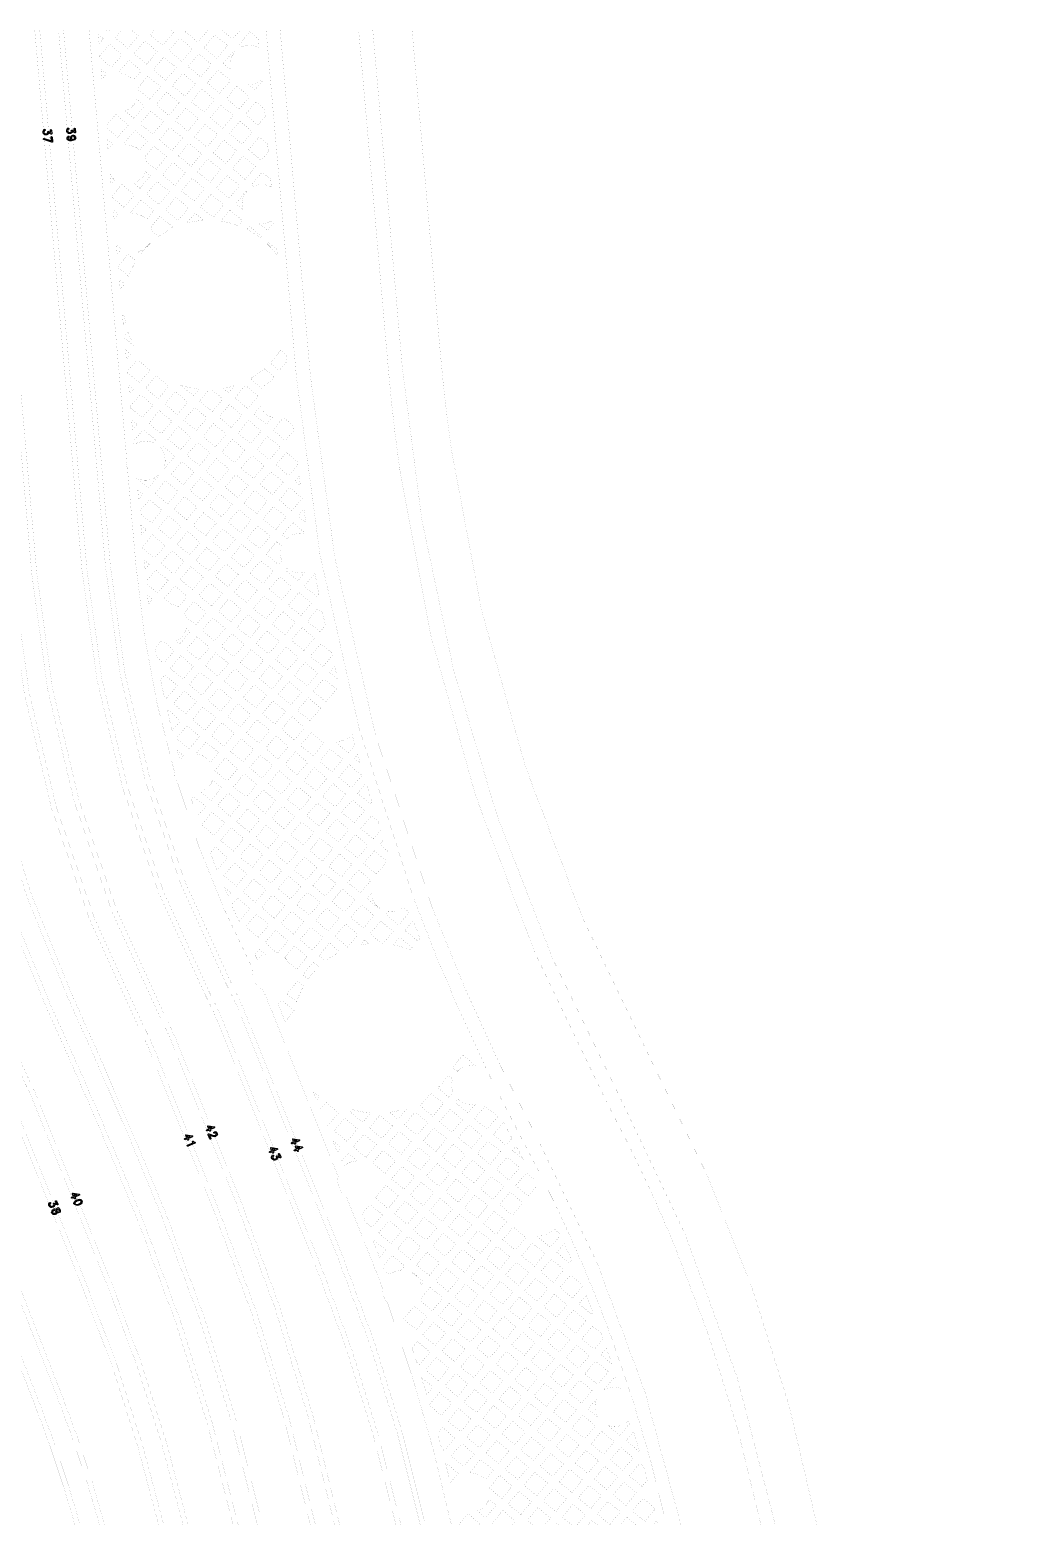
# Model space of a CAD drawing. Extents: x 388 to 686, y 182 to 393.
# Drawn here: x 501.45 to 519.23, y 315.78 to 342.96 of the extents above; entities that cross this region are included whole.
import ezdxf

# ---------------------------------------------------------------- set-up
doc = ezdxf.new("R2010")
doc.units = 0
doc.layers.add('b_area', color=2, linetype='Continuous')

# ---------------------------------------------------------------- blocks, each defined once
blk = doc.blocks.new('PAD_R2')
at = {"layer": 'b_area', "const_width": 0.5}
blk.add_lwpolyline([(0.25, 0, 1), (-0.25, 0, 1)], format="xyb", close=True, dxfattribs=at)

msp = doc.modelspace()

# ---------------------------------------------------------------- linework, layer by layer
at = {"layer": 'b_area'}
for p, q in [((504.76, 323.006), (504.704, 323.015)), ((504.36, 322.845), (504.304, 322.855)), ((504.311, 322.687), (504.415, 322.729)), ((505.904, 322.61), (505.849, 322.62)), ((506.304, 322.77), (506.249, 322.78)), ((506.356, 322.641), (506.301, 322.65)), ((502.304, 321.78), (502.248, 321.789))]:
    msp.add_line(p, q, dxfattribs=at)
at = {"layer": 'b_area', "const_width": 0.001}
for points in [[(479.351, 315.781), (479.351, 342.957), (519.228, 342.957), (519.228, 315.781)], [(502.718, 342.485), (502.72, 342.456), (502.934, 342.276), (503.127, 342.506), (502.897, 342.699)], [(503.341, 342.525), (503.571, 342.332), (503.763, 342.562), (503.534, 342.754)], [(503.978, 342.58), (504.208, 342.388), (504.4, 342.618), (504.171, 342.81)], [(504.615, 342.636), (504.845, 342.444), (505.037, 342.673), (504.808, 342.866)], [(503.688, 342.234), (503.917, 342.042), (504.11, 342.271), (503.88, 342.464)], [(504.324, 342.29), (504.554, 342.097), (504.747, 342.327), (504.517, 342.52)], [(504.034, 341.944), (504.264, 341.751), (504.456, 341.98), (504.226, 342.173)], [(504.671, 341.999), (504.9, 341.807), (505.093, 342.036), (504.863, 342.229)], [(504.38, 341.653), (504.61, 341.46), (504.802, 341.69), (504.573, 341.883)], [(505.017, 341.709), (505.247, 341.516), (505.439, 341.746), (505.21, 341.938)], [(503.743, 341.597), (503.973, 341.405), (504.166, 341.634), (503.936, 341.827)], [(505.363, 341.418), (505.593, 341.225), (505.725, 341.382), (505.713, 341.516), (505.556, 341.648)], [(502.829, 341.211), (502.832, 341.182), (503.045, 341.003), (503.238, 341.232), (503.008, 341.425)], [(503.452, 341.251), (503.682, 341.058), (503.875, 341.288), (503.645, 341.481)], [(504.09, 341.307), (504.319, 341.114), (504.512, 341.344), (504.282, 341.536)], [(504.727, 341.362), (504.956, 341.17), (505.149, 341.399), (504.919, 341.592)], [(503.799, 340.96), (504.029, 340.767), (504.221, 340.997), (503.992, 341.19)], [(504.436, 341.016), (504.665, 340.823), (504.858, 341.053), (504.629, 341.246)], [(505.073, 341.072), (505.303, 340.879), (505.495, 341.109), (505.265, 341.301)], [(504.145, 340.67), (504.375, 340.477), (504.567, 340.707), (504.338, 340.899)], [(504.782, 340.725), (505.012, 340.533), (505.205, 340.762), (504.975, 340.955)], [(505.419, 340.781), (505.649, 340.589), (505.781, 340.745), (505.769, 340.879), (505.612, 341.011)], [(503.855, 340.323), (504.084, 340.131), (504.277, 340.36), (504.047, 340.553)], [(504.491, 340.379), (504.721, 340.186), (504.914, 340.416), (504.684, 340.609)], [(505.129, 340.435), (505.358, 340.242), (505.551, 340.472), (505.321, 340.664)], [(504.201, 340.033), (504.431, 339.84), (504.623, 340.07), (504.394, 340.262)], [(504.838, 340.088), (505.068, 339.896), (505.26, 340.125), (505.031, 340.318)], [(502.941, 339.937), (502.943, 339.908), (503.157, 339.729), (503.349, 339.958), (503.12, 340.151)], [(503.564, 339.977), (503.794, 339.784), (503.986, 340.014), (503.757, 340.207)], [(503.91, 339.686), (504.14, 339.494), (504.333, 339.723), (504.103, 339.916)], [(504.547, 339.742), (504.777, 339.549), (504.97, 339.779), (504.74, 339.972)], [(503.219, 336.753), (503.222, 336.723), (503.435, 336.544), (503.628, 336.773), (503.398, 336.966)], [(503.552, 336.446), (503.782, 336.253), (503.975, 336.483), (503.745, 336.675)], [(505.172, 336.267), (505.402, 336.074), (505.594, 336.304), (505.365, 336.496)], [(503.275, 336.116), (503.277, 336.086), (503.491, 335.907), (503.684, 336.136), (503.454, 336.329)], [(503.899, 336.155), (504.128, 335.963), (504.321, 336.192), (504.091, 336.385)], [(503.608, 335.809), (503.837, 335.616), (504.03, 335.846), (503.801, 336.038)], [(504.245, 335.865), (504.474, 335.672), (504.667, 335.902), (504.437, 336.094)], [(504.882, 335.92), (505.111, 335.728), (505.304, 335.957), (505.074, 336.15)], [(503.954, 335.518), (504.184, 335.326), (504.376, 335.555), (504.147, 335.748)], [(504.591, 335.574), (504.821, 335.381), (505.013, 335.611), (504.784, 335.804)], [(505.228, 335.63), (505.458, 335.437), (505.65, 335.667), (505.421, 335.859)], [(504.301, 335.228), (504.53, 335.035), (504.723, 335.265), (504.493, 335.457)], [(504.937, 335.283), (505.167, 335.091), (505.36, 335.32), (505.13, 335.513)], [(505.574, 335.339), (505.804, 335.147), (505.996, 335.376), (505.767, 335.569)], [(504.01, 334.881), (504.239, 334.689), (504.432, 334.919), (504.203, 335.111)], [(504.647, 334.937), (504.877, 334.744), (505.069, 334.974), (504.839, 335.167)], [(505.284, 334.993), (505.513, 334.8), (505.706, 335.03), (505.477, 335.222)], [(504.356, 334.591), (504.586, 334.398), (504.779, 334.628), (504.549, 334.821)], [(504.993, 334.646), (505.223, 334.454), (505.415, 334.683), (505.186, 334.876)], [(505.63, 334.702), (505.86, 334.51), (506.052, 334.739), (505.823, 334.932)], [(503.719, 334.535), (503.949, 334.342), (504.141, 334.572), (503.912, 334.765)], [(505.34, 334.356), (505.569, 334.163), (505.762, 334.393), (505.532, 334.585)], [(505.976, 334.412), (506.206, 334.219), (506.398, 334.448), (506.398, 334.449), (506.169, 334.641)], [(503.442, 334.205), (503.445, 334.175), (503.658, 333.996), (503.851, 334.226), (503.621, 334.418)], [(504.065, 334.244), (504.295, 334.052), (504.488, 334.281), (504.258, 334.474)], [(504.703, 334.3), (504.932, 334.108), (505.125, 334.337), (504.895, 334.53)], [(505.686, 334.065), (505.916, 333.873), (506.108, 334.102), (505.878, 334.295)], [(503.775, 333.898), (504.005, 333.705), (504.197, 333.935), (503.967, 334.128)], [(504.412, 333.954), (504.641, 333.761), (504.834, 333.991), (504.605, 334.183)], [(505.049, 334.01), (505.278, 333.817), (505.471, 334.047), (505.242, 334.239)], [(503.498, 333.568), (503.5, 333.538), (503.714, 333.359), (503.907, 333.589), (503.677, 333.781)], [(504.122, 333.607), (504.351, 333.415), (504.543, 333.644), (504.314, 333.837)], [(504.758, 333.663), (504.988, 333.471), (505.18, 333.7), (504.951, 333.893)], [(505.395, 333.719), (505.625, 333.526), (505.818, 333.756), (505.588, 333.949)], [(503.831, 333.261), (504.06, 333.068), (504.253, 333.298), (504.024, 333.491)], [(504.468, 333.317), (504.697, 333.124), (504.89, 333.354), (504.66, 333.546)], [(505.104, 333.373), (505.334, 333.18), (505.527, 333.41), (505.297, 333.602)], [(504.177, 332.97), (504.407, 332.778), (504.599, 333.008), (504.37, 333.2)], [(504.814, 333.026), (505.044, 332.834), (505.236, 333.063), (505.007, 333.256)], [(505.451, 333.082), (505.68, 332.889), (505.873, 333.119), (505.644, 333.312)], [(505.16, 332.736), (505.39, 332.543), (505.582, 332.773), (505.353, 332.965)], [(505.797, 332.791), (506.027, 332.599), (506.22, 332.828), (505.99, 333.021)], [(504.523, 332.68), (504.753, 332.487), (504.946, 332.717), (504.716, 332.91)], [(505.507, 332.445), (505.736, 332.252), (505.929, 332.482), (505.699, 332.675)], [(506.144, 332.501), (506.373, 332.308), (506.566, 332.538), (506.336, 332.73)], [(504.87, 332.389), (505.099, 332.197), (505.292, 332.426), (505.062, 332.619)], [(505.853, 332.154), (506.083, 331.962), (506.275, 332.191), (506.046, 332.384)], [(504.579, 332.043), (504.809, 331.85), (505.001, 332.08), (504.772, 332.273)], [(505.216, 332.099), (505.446, 331.906), (505.638, 332.136), (505.409, 332.328)], [(504.289, 331.697), (504.518, 331.504), (504.711, 331.733), (504.481, 331.926)], [(504.925, 331.752), (505.155, 331.56), (505.348, 331.789), (505.118, 331.982)], [(505.562, 331.808), (505.792, 331.615), (505.985, 331.845), (505.755, 332.038)], [(506.199, 331.864), (506.429, 331.671), (506.621, 331.901), (506.392, 332.093)], [(503.998, 331.35), (504.228, 331.158), (504.42, 331.387), (504.191, 331.58)], [(504.635, 331.406), (504.864, 331.213), (505.057, 331.443), (504.827, 331.635)], [(505.272, 331.462), (505.501, 331.269), (505.694, 331.499), (505.464, 331.691)], [(505.909, 331.517), (506.138, 331.325), (506.331, 331.554), (506.101, 331.747)], [(504.344, 331.06), (504.574, 330.867), (504.766, 331.097), (504.537, 331.289)], [(504.981, 331.115), (505.211, 330.923), (505.403, 331.152), (505.174, 331.345)], [(505.618, 331.171), (505.848, 330.978), (506.04, 331.208), (505.811, 331.401)], [(506.255, 331.227), (506.485, 331.034), (506.677, 331.264), (506.448, 331.456)], [(505.328, 330.825), (505.557, 330.632), (505.75, 330.862), (505.52, 331.054)], [(505.964, 330.88), (506.194, 330.688), (506.387, 330.917), (506.157, 331.11)], [(506.601, 330.936), (506.831, 330.743), (507.024, 330.973), (506.794, 331.166)], [(504.054, 330.713), (504.283, 330.521), (504.476, 330.75), (504.246, 330.943)], [(504.69, 330.769), (504.92, 330.576), (505.113, 330.806), (504.883, 330.999)], [(505.674, 330.534), (505.903, 330.341), (506.096, 330.571), (505.866, 330.764)], [(506.311, 330.59), (506.54, 330.397), (506.733, 330.627), (506.503, 330.819)], [(504.4, 330.423), (504.63, 330.23), (504.822, 330.46), (504.593, 330.652)], [(505.037, 330.478), (505.267, 330.286), (505.459, 330.515), (505.23, 330.708)], [(506.02, 330.243), (506.25, 330.051), (506.442, 330.28), (506.213, 330.473)], [(504.109, 330.076), (504.339, 329.884), (504.532, 330.113), (504.302, 330.306)], [(504.746, 330.132), (504.976, 329.939), (505.169, 330.169), (504.939, 330.362)], [(505.383, 330.188), (505.613, 329.995), (505.805, 330.225), (505.576, 330.417)], [(505.093, 329.841), (505.322, 329.649), (505.515, 329.878), (505.285, 330.071)], [(505.73, 329.897), (505.959, 329.704), (506.152, 329.934), (505.922, 330.127)], [(506.367, 329.953), (506.596, 329.76), (506.789, 329.99), (506.559, 330.182)], [(504.802, 329.495), (505.032, 329.302), (505.224, 329.532), (504.995, 329.725)], [(505.439, 329.551), (505.669, 329.358), (505.861, 329.588), (505.632, 329.78)], [(506.076, 329.606), (506.305, 329.414), (506.498, 329.643), (506.269, 329.836)], [(506.713, 329.662), (506.942, 329.47), (507.135, 329.699), (506.905, 329.892)], [(505.148, 329.205), (505.378, 329.012), (505.571, 329.241), (505.341, 329.434)], [(505.785, 329.26), (506.015, 329.068), (506.208, 329.297), (505.978, 329.49)], [(506.422, 329.316), (506.652, 329.123), (506.844, 329.353), (506.615, 329.545)], [(507.059, 329.372), (507.289, 329.179), (507.481, 329.408), (507.252, 329.601)], [(505.495, 328.914), (505.724, 328.721), (505.917, 328.951), (505.687, 329.143)], [(506.132, 328.97), (506.361, 328.777), (506.554, 329.007), (506.324, 329.199)], [(506.769, 329.025), (506.998, 328.833), (507.191, 329.062), (506.961, 329.255)], [(504.858, 328.858), (505.087, 328.665), (505.28, 328.895), (505.05, 329.088)], [(505.841, 328.623), (506.071, 328.431), (506.263, 328.66), (506.034, 328.853)], [(506.478, 328.679), (506.708, 328.486), (506.9, 328.716), (506.671, 328.909)], [(507.115, 328.735), (507.345, 328.542), (507.537, 328.771), (507.308, 328.964)], [(504.567, 328.512), (504.797, 328.319), (504.989, 328.549), (504.76, 328.741)], [(505.204, 328.567), (505.434, 328.375), (505.626, 328.604), (505.397, 328.797)], [(506.824, 328.388), (507.054, 328.196), (507.247, 328.425), (507.017, 328.618)], [(504.914, 328.221), (505.143, 328.029), (505.336, 328.258), (505.106, 328.451)], [(505.55, 328.277), (505.78, 328.084), (505.973, 328.314), (505.743, 328.506)], [(506.187, 328.333), (506.417, 328.14), (506.61, 328.37), (506.38, 328.562)], [(507.171, 328.098), (507.4, 327.905), (507.593, 328.135), (507.363, 328.327)], [(505.26, 327.931), (505.489, 327.738), (505.682, 327.967), (505.453, 328.16)], [(505.897, 327.986), (506.126, 327.794), (506.319, 328.023), (506.089, 328.216)], [(506.534, 328.042), (506.763, 327.849), (506.956, 328.079), (506.726, 328.272)], [(507.517, 327.807), (507.746, 327.615), (507.939, 327.844), (507.71, 328.037)], [(504.969, 327.584), (505.199, 327.392), (505.391, 327.621), (505.162, 327.814)], [(505.606, 327.64), (505.836, 327.447), (506.028, 327.677), (505.799, 327.87)], [(506.243, 327.696), (506.473, 327.503), (506.665, 327.732), (506.436, 327.925)], [(506.88, 327.751), (507.11, 327.559), (507.302, 327.788), (507.073, 327.981)], [(505.316, 327.294), (505.545, 327.101), (505.738, 327.331), (505.508, 327.523)], [(505.953, 327.349), (506.182, 327.157), (506.375, 327.386), (506.145, 327.579)], [(506.59, 327.405), (506.819, 327.212), (507.012, 327.442), (506.782, 327.634)], [(507.226, 327.461), (507.456, 327.268), (507.648, 327.498), (507.419, 327.69)], [(505.662, 327.003), (505.892, 326.81), (506.084, 327.04), (505.855, 327.233)], [(506.299, 327.059), (506.528, 326.866), (506.721, 327.096), (506.492, 327.288)], [(506.936, 327.114), (507.165, 326.922), (507.358, 327.151), (507.128, 327.344)], [(506.008, 326.712), (506.238, 326.52), (506.43, 326.749), (506.201, 326.942)], [(506.645, 326.768), (506.875, 326.575), (507.067, 326.805), (506.838, 326.998)], [(507.282, 326.824), (507.512, 326.631), (507.704, 326.86), (507.475, 327.053)], [(505.371, 326.657), (505.601, 326.464), (505.794, 326.693), (505.564, 326.886)], [(506.991, 326.478), (507.221, 326.285), (507.414, 326.514), (507.184, 326.707)], [(505.718, 326.366), (505.947, 326.173), (506.14, 326.403), (505.91, 326.596)], [(506.355, 326.422), (506.584, 326.229), (506.777, 326.459), (506.547, 326.651)], [(506.723, 323.344), (506.833, 323.069), (506.863, 323.044), (507.056, 323.274), (506.826, 323.467)], [(506.98, 322.946), (507.209, 322.754), (507.402, 322.983), (507.172, 323.176)], [(507.617, 323.002), (507.846, 322.809), (508.039, 323.039), (507.809, 323.232)], [(508.254, 323.058), (508.483, 322.865), (508.676, 323.095), (508.446, 323.287)], [(508.89, 323.113), (509.12, 322.921), (509.313, 323.15), (509.083, 323.343)], [(509.527, 323.169), (509.757, 322.976), (509.95, 323.206), (509.72, 323.399)], [(507.326, 322.656), (507.556, 322.463), (507.748, 322.693), (507.519, 322.885)], [(507.963, 322.711), (508.193, 322.519), (508.385, 322.748), (508.156, 322.941)], [(508.6, 322.767), (508.83, 322.574), (509.022, 322.804), (508.792, 322.997)], [(509.237, 322.823), (509.467, 322.63), (509.659, 322.86), (509.43, 323.052)], [(507.673, 322.365), (507.902, 322.173), (508.095, 322.402), (507.865, 322.595)], [(508.309, 322.421), (508.539, 322.228), (508.732, 322.458), (508.502, 322.65)], [(508.946, 322.476), (509.176, 322.284), (509.369, 322.513), (509.139, 322.706)], [(509.583, 322.532), (509.813, 322.34), (510.005, 322.569), (509.776, 322.762)], [(508.656, 322.13), (508.885, 321.937), (509.078, 322.167), (508.848, 322.36)], [(509.293, 322.186), (509.522, 321.993), (509.715, 322.223), (509.485, 322.415)], [(509.929, 322.242), (510.159, 322.049), (510.352, 322.279), (510.122, 322.471)], [(508.019, 322.075), (508.248, 321.882), (508.441, 322.111), (508.211, 322.304)], [(509.002, 321.839), (509.232, 321.647), (509.424, 321.877), (509.195, 322.069)], [(509.639, 321.895), (509.868, 321.703), (510.061, 321.932), (509.831, 322.125)], [(507.728, 321.728), (507.958, 321.535), (508.15, 321.765), (507.921, 321.958)], [(508.365, 321.784), (508.595, 321.591), (508.787, 321.821), (508.558, 322.013)], [(509.348, 321.549), (509.578, 321.356), (509.77, 321.586), (509.541, 321.779)], [(509.985, 321.605), (510.215, 321.412), (510.407, 321.642), (510.178, 321.834)], [(507.487, 321.441), (507.547, 321.289), (507.667, 321.189), (507.86, 321.419), (507.63, 321.611)], [(508.074, 321.437), (508.304, 321.245), (508.497, 321.474), (508.267, 321.667)], [(508.712, 321.493), (508.941, 321.301), (509.134, 321.53), (508.904, 321.723)], [(507.784, 321.091), (508.013, 320.898), (508.206, 321.128), (507.976, 321.321)], [(508.421, 321.147), (508.65, 320.954), (508.843, 321.184), (508.614, 321.376)], [(509.058, 321.203), (509.287, 321.01), (509.48, 321.24), (509.25, 321.432)], [(509.695, 321.258), (509.924, 321.066), (510.117, 321.295), (509.887, 321.488)], [(508.13, 320.8), (508.36, 320.608), (508.552, 320.837), (508.323, 321.03)], [(508.767, 320.856), (508.997, 320.664), (509.189, 320.893), (508.96, 321.086)], [(509.404, 320.912), (509.634, 320.719), (509.826, 320.949), (509.597, 321.142)], [(510.041, 320.968), (510.271, 320.775), (510.463, 321.005), (510.234, 321.197)], [(508.476, 320.51), (508.706, 320.317), (508.899, 320.547), (508.669, 320.74)], [(509.113, 320.566), (509.343, 320.373), (509.536, 320.603), (509.306, 320.795)], [(509.75, 320.621), (509.98, 320.429), (510.173, 320.658), (509.943, 320.851)], [(510.387, 320.677), (510.617, 320.484), (510.81, 320.714), (510.58, 320.907)], [(508.823, 320.219), (509.052, 320.026), (509.245, 320.256), (509.015, 320.449)], [(509.46, 320.275), (509.689, 320.082), (509.882, 320.312), (509.653, 320.505)], [(510.097, 320.331), (510.326, 320.138), (510.519, 320.368), (510.289, 320.56)], [(510.734, 320.386), (510.963, 320.194), (511.156, 320.423), (510.926, 320.616)], [(509.169, 319.929), (509.399, 319.736), (509.591, 319.966), (509.362, 320.158)], [(509.806, 319.984), (510.036, 319.792), (510.229, 320.021), (509.999, 320.214)], [(510.443, 320.04), (510.673, 319.848), (510.865, 320.077), (510.636, 320.27)], [(511.08, 320.096), (511.31, 319.903), (511.493, 320.122), (511.481, 320.151), (511.273, 320.326)], [(508.532, 319.873), (508.762, 319.68), (508.954, 319.91), (508.725, 320.102)], [(510.153, 319.694), (510.382, 319.501), (510.575, 319.731), (510.345, 319.923)], [(510.789, 319.75), (511.019, 319.557), (511.212, 319.786), (510.982, 319.979)], [(508.242, 319.527), (508.471, 319.334), (508.664, 319.564), (508.434, 319.756)], [(508.879, 319.582), (509.108, 319.39), (509.301, 319.619), (509.071, 319.812)], [(509.515, 319.638), (509.745, 319.445), (509.938, 319.675), (509.708, 319.868)], [(510.499, 319.403), (510.728, 319.211), (510.921, 319.44), (510.691, 319.633)], [(511.136, 319.459), (511.365, 319.266), (511.558, 319.496), (511.328, 319.688)], [(508.588, 319.236), (508.817, 319.043), (509.01, 319.273), (508.781, 319.466)], [(509.225, 319.292), (509.455, 319.099), (509.647, 319.328), (509.417, 319.521)], [(509.862, 319.347), (510.091, 319.155), (510.284, 319.384), (510.055, 319.577)], [(510.845, 319.113), (511.075, 318.92), (511.267, 319.15), (511.038, 319.342)], [(508.934, 318.945), (509.164, 318.753), (509.357, 318.982), (509.127, 319.175)], [(509.571, 319.001), (509.801, 318.809), (509.993, 319.038), (509.764, 319.231)], [(510.208, 319.057), (510.438, 318.864), (510.63, 319.094), (510.401, 319.286)], [(508.644, 318.599), (508.873, 318.406), (509.066, 318.636), (508.836, 318.829)], [(509.281, 318.655), (509.51, 318.462), (509.703, 318.692), (509.473, 318.884)], [(509.918, 318.711), (510.147, 318.518), (510.34, 318.747), (510.11, 318.94)], [(510.554, 318.766), (510.784, 318.574), (510.977, 318.803), (510.747, 318.996)], [(511.191, 318.822), (511.421, 318.629), (511.614, 318.859), (511.384, 319.052)], [(508.99, 318.308), (509.219, 318.116), (509.412, 318.345), (509.183, 318.538)], [(509.627, 318.364), (509.857, 318.171), (510.049, 318.401), (509.82, 318.594)], [(510.264, 318.42), (510.494, 318.227), (510.686, 318.457), (510.456, 318.649)], [(510.901, 318.476), (511.13, 318.283), (511.323, 318.513), (511.093, 318.705)], [(511.538, 318.531), (511.767, 318.339), (511.96, 318.568), (511.73, 318.761)], [(509.336, 318.018), (509.566, 317.825), (509.759, 318.055), (509.529, 318.247)], [(509.973, 318.073), (510.203, 317.881), (510.396, 318.111), (510.166, 318.303)], [(510.61, 318.129), (510.84, 317.937), (511.032, 318.166), (510.803, 318.359)], [(511.247, 318.185), (511.477, 317.992), (511.669, 318.222), (511.44, 318.415)], [(508.71, 317.975), (508.719, 317.946), (508.929, 317.77), (509.121, 317.999), (508.892, 318.191)], [(510.32, 317.783), (510.549, 317.59), (510.742, 317.82), (510.512, 318.013)], [(510.957, 317.839), (511.186, 317.646), (511.379, 317.875), (511.149, 318.068)], [(509.046, 317.672), (509.275, 317.479), (509.468, 317.708), (509.238, 317.901)], [(509.683, 317.727), (509.912, 317.534), (510.105, 317.764), (509.875, 317.957)], [(510.666, 317.492), (510.896, 317.3), (511.088, 317.529), (510.859, 317.722)], [(511.303, 317.548), (511.533, 317.356), (511.725, 317.585), (511.496, 317.777)], [(509.392, 317.381), (509.622, 317.188), (509.814, 317.418), (509.585, 317.61)], [(510.029, 317.436), (510.258, 317.244), (510.451, 317.474), (510.222, 317.666)], [(511.012, 317.202), (511.242, 317.009), (511.435, 317.239), (511.205, 317.431)], [(511.649, 317.258), (511.879, 317.065), (512.072, 317.294), (511.842, 317.487)], [(509.101, 317.034), (509.331, 316.842), (509.524, 317.071), (509.294, 317.264)], [(509.738, 317.09), (509.968, 316.898), (510.16, 317.127), (509.931, 317.32)], [(510.375, 317.146), (510.605, 316.953), (510.798, 317.183), (510.568, 317.376)], [(511.996, 316.967), (512.225, 316.774), (512.418, 317.004), (512.188, 317.196)], [(510.085, 316.8), (510.314, 316.607), (510.507, 316.836), (510.277, 317.029)], [(510.722, 316.855), (510.951, 316.663), (511.144, 316.892), (510.914, 317.085)], [(511.359, 316.911), (511.588, 316.718), (511.781, 316.948), (511.551, 317.141)], [(510.431, 316.509), (510.661, 316.316), (510.853, 316.546), (510.624, 316.738)], [(511.068, 316.565), (511.298, 316.372), (511.49, 316.601), (511.261, 316.794)], [(511.705, 316.62), (511.935, 316.428), (512.127, 316.657), (511.898, 316.85)], [(510.14, 316.163), (510.37, 315.97), (510.563, 316.2), (510.333, 316.392)], [(510.777, 316.218), (511.007, 316.026), (511.2, 316.255), (510.97, 316.448)], [(511.415, 316.274), (511.644, 316.081), (511.837, 316.311), (511.607, 316.503)], [(512.051, 316.33), (512.281, 316.137), (512.474, 316.367), (512.244, 316.559)], [(511.761, 315.983), (511.99, 315.791), (512.183, 316.02), (511.953, 316.213)]]:
    msp.add_lwpolyline(points, close=True, dxfattribs=at)
for points in [[(495.885, 342.957), (495.976, 342.957), (496.876, 332.664, 0.093085), (499.566, 323.054), (499.946, 322.284, -0.021767), (500.009, 322.143), (501.642, 317.945, -0.025249), (502.361, 315.781)], [(502.361, 315.781), (502.267, 315.781, 0.024972), (501.558, 317.912), (499.925, 322.11, 0.021766), (499.865, 322.244), (499.485, 323.014, -0.093085), (496.786, 332.656), (495.885, 342.957)], [(496.318, 342.957), (496.408, 342.957), (497.305, 332.703, 0.0931), (499.952, 323.245), (500.332, 322.475, -0.02183), (500.41, 322.299), (502.044, 318.102, -0.026551), (502.808, 315.781)], [(502.808, 315.781), (502.714, 315.781, 0.026284), (501.96, 318.069), (500.327, 322.266, 0.021831), (500.251, 322.435), (499.872, 323.205, -0.0931), (497.215, 332.695), (496.318, 342.957)], [(497.436, 342.957), (497.527, 342.957), (498.414, 332.817, 0.097448), (501.074, 323.62), (501.194, 323.353, -0.007924), (501.223, 323.274, -0.03206), (501.225, 323.269), (502.518, 320.053, -0.036863), (503.881, 315.781)], [(503.881, 315.781), (503.789, 315.781, 0.036686), (502.435, 320.02), (501.072, 323.415, 0.027495), (501, 323.566, -0.097594), (498.324, 332.809), (497.436, 342.957)], [(497.869, 342.957), (497.959, 342.957), (498.843, 332.854, 0.09765), (501.465, 323.801, -0.025623), (501.554, 323.611), (502.918, 320.214, -0.0377), (504.324, 315.781)], [(504.324, 315.781), (504.232, 315.781, 0.037528), (502.835, 320.181), (501.471, 323.577, 0.026155), (501.384, 323.762), (501.376, 323.777, -0.09744), (498.753, 332.846), (497.869, 342.957)], [(498.83, 342.957), (498.92, 342.957), (499.799, 332.912, 0.085374), (501.818, 325.247, -0.005716), (502.691, 323.275, -0.005713), (503.518, 321.284, -0.040014), (505.234, 315.781)], [(505.234, 315.781), (505.142, 315.781, 0.039876), (503.434, 321.251, 0.005712), (502.608, 323.24, 0.005715), (501.736, 325.21, -0.085375), (499.709, 332.904), (498.83, 342.957)], [(499.262, 342.957), (499.352, 342.957), (500.228, 332.95, 0.085383), (502.21, 325.426, -0.011426), (503.918, 321.445, -0.040684), (505.676, 315.781)], [(505.676, 315.781), (505.583, 315.781, 0.040549), (503.834, 321.412, 0.011426), (502.128, 325.389, -0.085382), (500.138, 332.942), (499.262, 342.957)], [(500.185, 342.957), (500.275, 342.957), (501.142, 333.04, 0.0975), (503.511, 324.855, -0.022165), (503.694, 324.471, -0.011352), (503.784, 324.243, -0.032992), (503.786, 324.237, -0.025732), (503.788, 324.233), (504.876, 321.522, -0.041995), (506.638, 315.781)], [(506.638, 315.781), (506.546, 315.781, 0.041858), (504.792, 321.489), (503.611, 324.437, 0.022139), (503.431, 324.813, -0.02104), (503.43, 324.816, -0.014336), (503.429, 324.818, -0.097444), (501.053, 333.032), (500.185, 342.957)], [(500.617, 342.957), (500.707, 342.957), (501.572, 333.078, 0.097443), (503.891, 325.057, -0.022144), (504.09, 324.639, -0.011328), (504.188, 324.393), (505.276, 321.683, -0.042644), (507.079, 315.781)], [(507.079, 315.781), (506.987, 315.781, 0.042511), (505.192, 321.65), (504.007, 324.604, 0.022175), (503.811, 325.016, -0.09744), (501.482, 333.07), (500.617, 342.957)], [(501.535, 342.957), (501.626, 342.957), (502.483, 333.158, 0.097517), (504.707, 325.471, -0.021629), (504.933, 324.995, -0.01088), (505.042, 324.722, -0.020919), (505.043, 324.719), (506.709, 320.566, -0.040334), (508.194, 315.781)], [(508.194, 315.781), (508.102, 315.781, 0.040172), (506.626, 320.533), (504.85, 324.961, 0.021649), (504.627, 325.43, -0.032926), (504.625, 325.435, -0.097444), (502.393, 333.15), (501.535, 342.957)], [(501.968, 342.957), (502.058, 342.957), (502.912, 333.195, 0.097447), (505.088, 325.673, -0.02166), (505.33, 325.163, -0.010665), (505.444, 324.878), (507.109, 320.727, -0.0411), (508.636, 315.781)], [(508.636, 315.781), (508.544, 315.781, 0.040942), (507.026, 320.693), (505.247, 325.128, 0.021687), (505.008, 325.632, -0.09745), (502.823, 333.187), (501.968, 342.957)], [(509.266, 315.781), (509.11, 315.781, 0.032933), (507.947, 319.828, -0.183028), (507.861, 320.065, 0.006984), (507.54, 320.899), (507.199, 321.749, -0.304485), (507.051, 322.116), (505.875, 325.047, 0.016283), (505.685, 325.507, -0.333181), (505.498, 325.89, -0.045701), (504.142, 329.242, -0.160443), (504.079, 329.455, -0.048633), (503.374, 333.235), (503.22, 334.996, -0.147983), (503.202, 335.201), (502.523, 342.957)], [(504.294, 342.957), (504.269, 342.927), (504.498, 342.734), (504.685, 342.957), (504.936, 342.957), (505.135, 342.79), (505.275, 342.957), (505.74, 342.957), (506.293, 336.639, 0.067116), (508.419, 327.187, 0.0231), (509.728, 324.106, 0.003348), (509.941, 323.67), (510.457, 322.672, -0.016476), (511.25, 321.068, -0.018107), (511.997, 319.25, -0.033345), (513.021, 315.781)], [(505.996, 342.957), (507.423, 342.957), (507.964, 336.781, 0.013039), (508.168, 334.99, -0.057299), (508.171, 334.979), (508.172, 334.964, -0.057534), (508.174, 334.953), (508.175, 334.944, -0.050156), (508.177, 334.934), (508.178, 334.921, 0.087707), (511.925, 323.482, -0.023816), (513.107, 321.005, -0.056073), (513.112, 320.995, -0.055313), (513.116, 320.985, -0.047374), (514.738, 315.781)], [(514.738, 315.781), (513.283, 315.781, 0.068568), (510.68, 322.795, -0.031846), (508.777, 326.962, -0.071186), (508.771, 326.975, -0.054465), (508.768, 326.986, -0.06928), (506.547, 336.661), (505.996, 342.957)], [(507.68, 342.957), (508.394, 342.957), (508.904, 337.126, 0.013583), (509.112, 335.313, -0.058088), (509.115, 335.301), (509.116, 335.288, 0.087693), (512.766, 324.174, -0.075181), (515.755, 315.781)], [(515.755, 315.781), (514.998, 315.781, 0.071587), (512.168, 323.568, -0.101689), (508.218, 336.808), (507.68, 342.957)], [(505.093, 342.235, -0.06161), (505.083, 342.322, -0.184904), (505.174, 342.559), (505.154, 342.575), (504.961, 342.346)], [(505.667, 342.049, -0.176112), (505.438, 341.966, -0.017975), (505.413, 341.967)], [(502.922, 340.152), (502.988, 340.231, -0.09099), (502.906, 340.33), (502.906, 340.33)], [(505.321, 339.683, -0.077447), (505.304, 339.791, -0.175786), (505.387, 340.019), (505.377, 340.027), (505.184, 339.798)], [(504.3, 339.447, -0.050062), (504.604, 339.496)], [(505.888, 339.519, -0.176115), (505.66, 339.436, -0.033703), (505.612, 339.439)], [(503.033, 338.878), (503.112, 338.972, -0.064663), (503.044, 339.034), (503.018, 339.056)], [(505.757, 339.073, -0.046869), (505.946, 338.856)], [(503.243, 338.476, -0.050407), (503.376, 338.756), (503.231, 338.877), (503.052, 338.664)], [(503.145, 337.604), (503.184, 337.651, -0.016412), (503.167, 337.75), (503.129, 337.782)], [(503.349, 337.207, -0.04695), (503.232, 337.471)], [(504.518, 336.427, -0.054817), (504.19, 336.502), (504.189, 336.502)], [(505.161, 336.49, -0.032904), (504.964, 336.441)], [(506.365, 334.676, -0.001194), (506.341, 334.846)], [(506.467, 334, -0.001729), (506.428, 334.247)], [(503.519, 333.324), (503.526, 333.249), (503.526, 333.249, 0.001344), (503.535, 333.145)], [(506.454, 333.107, -0.070933), (506.354, 333.093, -0.179382), (506.122, 333.179), (506.088, 333.138)], [(503.584, 332.679, 0.00201), (503.603, 332.523)], [(507.044, 331.155, -0.001701), (506.986, 331.395)], [(503.945, 330.583, 0.004749), (504.031, 330.221)], [(504.123, 329.866, 0.002396), (504.172, 329.685)], [(507.451, 329.633, -0.001106), (507.407, 329.786)], [(507.406, 329.081), (507.635, 328.888), (507.665, 328.924, -0.00246), (507.56, 329.265)], [(504.38, 328.991, 0.004488), (504.49, 328.657)], [(507.958, 328.027, -0.001593), (507.885, 328.245)], [(504.97, 327.385, 0.002452), (505.045, 327.208)], [(507.573, 327.17), (507.802, 326.977), (507.812, 326.989, -0.236048), (507.65, 327.262)], [(508.265, 326.589), (508.495, 326.396), (508.539, 326.449, -0.002353), (508.415, 326.767)], [(505.537, 326.15, 0.001294), (505.582, 326.061, -0.125423), (505.727, 326.159)], [(506.701, 326.131), (506.818, 326.033, -0.051161), (507.086, 326.199)], [(507.453, 326.324, -0.025959), (507.612, 326.348)], [(506.295, 325.291, -0.05058), (506.422, 325.576), (506.312, 325.668), (506.12, 325.439)], [(505.961, 325.249, -0.005088), (506.018, 325.101), (506.086, 324.931)], [(509.551, 323.434, -0.057346), (509.47, 323.424, -0.187525), (509.23, 323.518), (509.181, 323.46)], [(507.643, 323.271, -0.055776), (507.306, 323.335), (507.27, 323.293)], [(508.316, 323.368, -0.055333), (507.986, 323.282)], [(509.874, 322.878), (510.103, 322.686), (510.209, 322.812), (510.202, 322.825), (510.202, 322.826, -0.002124), (510.059, 323.099)], [(510.416, 322.424, 0.001858), (510.322, 322.6), (510.322, 322.6), (510.286, 322.667)], [(507.105, 322.392), (507.145, 322.292, -0.199196), (507.396, 322.398)], [(507.678, 320.965), (507.681, 320.956), (507.681, 320.956, -0.002583), (507.803, 320.648)], [(511.024, 320.733), (511.254, 320.54), (511.295, 320.59, 0.003098), (511.161, 320.895)], [(511.426, 319.805), (511.656, 319.613), (511.684, 319.646, 0.003159), (511.558, 319.962)], [(512.028, 318.71, 0.002813), (511.927, 318.996)], [(508.563, 318.468, -0.002586), (508.659, 318.151)], [(512.178, 318.269, 0.001599), (512.124, 318.431), (512.077, 318.47), (511.884, 318.241)], [(511.884, 318.241), (511.892, 318.234, -0.135331), (512.075, 318.284, -0.073588), (512.178, 318.269)], [(511.769, 317.747, -0.134436), (511.719, 317.928, -0.118712), (511.758, 318.09)], [(512.286, 317.313), (512.516, 317.12), (512.524, 317.13, 0.00335), (512.424, 317.477)], [(509, 316.913, -0.00289), (509.089, 316.554)], [(513.021, 315.781), (512.865, 315.781, 0.000862), (512.845, 315.869)]]:
    msp.add_lwpolyline(points, format="xyb", dxfattribs=at)
for points in [[(502.523, 342.957), (502.826, 342.957), (502.878, 342.914), (502.914, 342.957), (503.113, 342.957)], [(502.683, 342.878), (502.699, 342.7)], [(502.699, 342.7), (502.78, 342.797), (502.683, 342.878)], [(503.113, 342.957), (502.995, 342.816), (503.224, 342.623), (503.417, 342.852), (503.292, 342.957)], [(503.292, 342.957), (503.704, 342.957)], [(503.704, 342.957), (503.632, 342.871), (503.861, 342.678), (504.054, 342.908), (503.996, 342.957)], [(503.996, 342.957), (504.294, 342.957)], [(502.739, 342.241), (502.755, 342.063)], [(502.755, 342.063), (502.836, 342.16), (502.739, 342.241)], [(504.961, 342.346), (505.093, 342.235)], [(505.413, 341.967), (505.537, 341.863), (505.669, 342.02), (505.667, 342.049)], [(502.85, 340.967), (502.866, 340.789)], [(502.866, 340.789), (502.947, 340.886), (502.85, 340.967)], [(502.906, 340.33), (502.922, 340.152)], [(505.184, 339.798), (505.321, 339.683)], [(502.962, 339.693), (502.978, 339.515)], [(502.978, 339.515), (503.059, 339.612), (502.962, 339.693)], [(504.604, 339.496), (504.449, 339.625), (504.3, 339.447)], [(505.612, 339.439), (505.76, 339.314), (505.892, 339.472), (505.888, 339.519)], [(503.018, 339.056), (503.033, 338.878)], [(505.946, 338.856), (505.936, 338.968), (505.779, 339.1), (505.757, 339.073)], [(503.052, 338.664), (503.055, 338.634), (503.243, 338.476)], [(503.073, 338.419), (503.089, 338.241)], [(503.089, 338.241), (503.17, 338.338), (503.073, 338.419)], [(503.129, 337.782), (503.145, 337.604)], [(503.232, 337.471), (503.163, 337.389)], [(503.163, 337.389), (503.166, 337.36), (503.349, 337.207)], [(503.185, 337.145), (503.2, 336.967)], [(503.2, 336.967), (503.282, 337.064), (503.185, 337.145)], [(503.241, 336.508), (503.256, 336.33)], [(503.256, 336.33), (503.337, 336.427), (503.241, 336.508)], [(504.189, 336.502), (504.419, 336.309), (504.518, 336.427)], [(504.964, 336.441), (505.056, 336.365), (505.161, 336.49)], [(503.296, 335.872), (503.312, 335.693)], [(503.312, 335.693), (503.393, 335.79), (503.296, 335.872)], [(506.341, 334.846), (506.267, 334.758)], [(503.408, 334.597), (503.423, 334.419)], [(503.423, 334.419), (503.505, 334.516), (503.408, 334.597)], [(506.267, 334.758), (506.365, 334.676)], [(506.428, 334.247), (506.323, 334.121)], [(506.323, 334.121), (506.467, 334)], [(503.463, 333.961), (503.479, 333.783)], [(503.479, 333.783), (503.56, 333.879), (503.463, 333.961)], [(503.535, 333.145), (503.616, 333.242), (503.519, 333.324)], [(506.088, 333.138), (506.317, 332.945), (506.454, 333.107)], [(503.603, 332.523), (503.672, 332.605), (503.584, 332.679)], [(506.986, 331.395), (506.892, 331.282)], [(506.892, 331.282), (507.044, 331.155)], [(504.031, 330.221), (504.185, 330.404), (503.956, 330.597), (503.945, 330.583)], [(504.172, 329.685), (504.241, 329.767), (504.123, 329.866)], [(507.407, 329.786), (507.35, 329.718)], [(507.35, 329.718), (507.451, 329.633)], [(507.56, 329.265), (507.406, 329.081)], [(504.49, 328.657), (504.643, 328.839), (504.414, 329.032), (504.38, 328.991)], [(507.885, 328.245), (507.808, 328.153)], [(507.808, 328.153), (507.958, 328.027)], [(505.045, 327.208), (505.101, 327.275), (504.97, 327.385)], [(507.65, 327.262), (507.573, 327.17)], [(508.415, 326.767), (508.265, 326.589)], [(507.612, 326.348), (507.531, 326.416), (507.453, 326.324)], [(505.727, 326.159), (505.62, 326.249), (505.537, 326.15)], [(507.086, 326.199), (506.894, 326.361), (506.701, 326.131)], [(506.086, 324.931), (506.252, 325.129), (506.022, 325.322), (505.961, 325.249)], [(506.12, 325.439), (506.295, 325.291)], [(506.596, 323.66), (506.659, 323.504)], [(506.659, 323.504), (506.709, 323.565), (506.596, 323.66)], [(509.181, 323.46), (509.411, 323.267), (509.551, 323.434)], [(507.27, 323.293), (507.5, 323.1), (507.643, 323.271)], [(507.986, 323.282), (508.137, 323.156), (508.316, 323.368)], [(510.059, 323.099), (509.874, 322.878)], [(506.953, 322.77), (507.04, 322.552)], [(507.04, 322.552), (507.111, 322.637), (506.953, 322.77)], [(510.286, 322.667), (510.22, 322.588)], [(510.22, 322.588), (510.416, 322.424)], [(507.396, 322.398), (507.228, 322.539), (507.105, 322.392)], [(507.803, 320.648), (507.915, 320.782), (507.686, 320.974), (507.678, 320.965)], [(511.161, 320.895), (511.024, 320.733)], [(511.558, 319.962), (511.426, 319.805)], [(511.927, 318.996), (511.828, 318.878)], [(511.828, 318.878), (512.028, 318.71)], [(508.659, 318.151), (508.775, 318.289), (508.563, 318.468)], [(511.758, 318.09), (511.593, 317.894)], [(511.593, 317.894), (511.769, 317.747)], [(512.424, 317.477), (512.286, 317.313)], [(509.089, 316.554), (509.233, 316.725), (509.003, 316.918), (509, 316.913)], [(510.802, 315.781), (510.909, 315.909), (510.68, 316.102), (510.487, 315.872), (510.595, 315.781)], [(511.392, 315.781), (511.546, 315.965), (511.317, 316.157), (511.124, 315.928), (511.298, 315.781)], [(509.622, 315.781), (509.635, 315.797), (509.405, 315.99), (509.259, 315.816), (509.266, 315.781)], [(510.212, 315.781), (510.272, 315.853), (510.043, 316.046), (509.85, 315.816), (509.891, 315.781)], [(511.298, 315.781), (511.061, 315.781), (511.026, 315.811), (511.001, 315.781), (510.802, 315.781)], [(512.845, 315.869), (512.771, 315.781), (512.468, 315.781), (512.3, 315.922), (512.182, 315.781), (511.764, 315.781), (511.663, 315.867), (511.591, 315.781), (511.392, 315.781)], [(509.891, 315.781), (509.622, 315.781)], [(510.595, 315.781), (510.212, 315.781)]]:
    msp.add_lwpolyline(points, dxfattribs=at)
for points in [[(505.252, 342.692), (505.302, 342.65, -0.098504), (505.438, 342.677, -0.117735), (505.599, 342.639), (505.613, 342.656), (505.602, 342.79), (505.445, 342.922)], [(503.051, 342.179), (503.061, 342.17, -0.217432), (503.327, 342.042), (503.473, 342.215), (503.243, 342.408)], [(503.401, 341.892, -0.00689), (503.403, 341.883), (503.626, 341.695), (503.819, 341.925), (503.59, 342.118)], [(503.178, 341.481), (503.336, 341.349), (503.528, 341.579), (503.389, 341.696, -0.22187)], [(503.162, 340.905), (503.216, 340.86), (503.216, 340.86, -0.176824), (503.445, 340.776), (503.584, 340.941), (503.354, 341.134)], [(503.54, 340.652, -0.063869), (503.567, 340.565), (503.738, 340.421), (503.931, 340.651), (503.701, 340.843)], [(503.335, 340.169), (503.447, 340.075), (503.64, 340.305), (503.55, 340.38, -0.2222)], [(505.475, 340.144), (505.511, 340.114, -0.108467), (505.66, 340.147, -0.126647), (505.831, 340.103), (505.836, 340.109), (505.825, 340.242), (505.668, 340.374)], [(503.274, 339.631), (503.288, 339.619, -0.019351), (503.315, 339.62, -0.199865), (503.567, 339.515), (503.696, 339.668), (503.466, 339.86)], [(503.652, 339.378, -0.057359), (503.669, 339.299), (503.785, 339.202, -0.042712), (504.009, 339.338), (504.042, 339.377), (503.812, 339.57)], [(504.919, 339.482, -0.053961), (505.24, 339.398), (505.316, 339.488), (505.086, 339.681)], [(505.386, 339.335, -0.049221), (505.641, 339.173), (505.662, 339.198), (505.433, 339.39)], [(503.414, 338.923), (503.462, 338.883, -0.048821), (503.664, 339.104), (503.641, 339.123, -0.223912)], [(505.818, 336.905), (505.983, 336.767), (506.115, 336.924), (506.103, 337.058), (506.001, 337.143, -0.04884)], [(505.463, 336.613), (505.67, 336.44, -0.143946), (505.82, 336.572), (505.885, 336.65), (505.708, 336.799, -0.045839), (505.48, 336.633)], [(504.535, 336.211), (504.765, 336.018), (504.958, 336.248), (504.754, 336.419, -0.007502), (504.708, 336.417)], [(505.519, 335.976), (505.748, 335.783), (505.857, 335.913, -0.221632), (505.64, 336.121)], [(505.865, 335.685), (506.094, 335.493), (506.238, 335.664, -0.000782), (506.226, 335.774), (506.066, 335.908, -0.013457), (506.048, 335.903)], [(503.331, 335.478), (503.333, 335.449), (503.358, 335.428, -0.143201), (503.55, 335.484, -0.108501), (503.699, 335.451), (503.74, 335.5), (503.51, 335.692)], [(503.821, 335.359, -0.178391), (503.906, 335.128, -0.098924), (503.878, 334.992), (503.893, 334.979), (504.086, 335.209), (503.856, 335.402)], [(505.921, 335.049), (506.15, 334.856), (506.313, 335.051, -0.0005), (506.305, 335.117), (506.113, 335.278)], [(503.391, 334.81), (503.603, 334.633), (503.795, 334.863), (503.79, 334.867, -0.18789), (503.55, 334.773, -0.116473)], [(506.032, 333.775), (506.111, 333.708, -0.190266), (506.354, 333.804, -0.060585), (506.439, 333.794), (506.454, 333.812), (506.225, 334.004)], [(505.742, 333.428), (505.971, 333.236), (506.029, 333.305, -0.104557), (505.999, 333.449, -0.096518), (506.025, 333.582), (505.934, 333.658)], [(503.556, 332.933, 0.000517), (503.56, 332.898), (503.77, 332.722), (503.962, 332.952), (503.733, 333.144)], [(506.434, 332.847), (506.664, 332.654), (506.702, 332.699, -0.002637), (506.629, 333.075), (506.627, 333.077)], [(503.886, 332.624), (504.006, 332.524, -0.107941), (504.148, 332.47), (504.309, 332.661), (504.079, 332.854)], [(504.255, 332.36, -0.058917), (504.291, 332.285), (504.462, 332.141), (504.655, 332.37), (504.425, 332.563)], [(506.49, 332.21), (506.719, 332.017), (506.818, 332.135, -0.001638), (506.769, 332.367), (506.683, 332.44)], [(503.72, 331.722, 0.002106), (503.748, 331.56), (503.881, 331.448), (504.074, 331.678), (503.905, 331.82, -0.061746), (503.82, 331.842)], [(504.105, 331.85), (504.172, 331.795), (504.364, 332.024), (504.297, 332.08, -0.220856)], [(506.545, 331.573), (506.775, 331.38), (506.942, 331.58, -0.000489), (506.928, 331.644), (506.738, 331.803)], [(503.825, 331.144, 0.003763), (503.885, 330.855), (503.937, 330.811), (504.13, 331.041), (503.9, 331.233)], [(504.466, 329.798, -0.224546), (504.729, 329.644), (504.878, 329.823), (504.648, 330.015)], [(507.003, 330.009), (507.233, 329.816), (507.356, 329.963, -0.001321), (507.305, 330.146), (507.301, 330.15, -0.219022), (507.031, 330.026, -0.009305), (507.018, 330.026)], [(504.557, 329.11), (504.741, 328.956), (504.934, 329.186), (504.769, 329.324, -0.221934)], [(507.461, 328.444), (507.691, 328.251), (507.828, 328.415, -0.001131), (507.778, 328.569), (507.654, 328.673)], [(504.726, 327.998, 0.004242), (504.847, 327.687), (504.853, 327.682), (505.045, 327.912), (504.816, 328.105)], [(505.113, 327.052, 0.003994), (505.241, 326.766), (505.255, 326.754), (505.447, 326.984), (505.218, 327.177)], [(507.919, 326.879), (508.149, 326.687), (508.341, 326.916), (508.228, 327.011, -0.171783), (508.004, 326.932, -0.027599), (507.965, 326.934)], [(507.629, 326.533), (507.842, 326.354, -0.004227), (507.868, 326.352), (508.051, 326.57), (507.821, 326.762)], [(508.048, 326.329, -0.05294), (508.36, 326.236), (508.397, 326.279), (508.167, 326.472)], [(506.079, 326.093, -0.088604), (506.158, 325.996), (506.294, 325.883), (506.486, 326.112), (506.257, 326.305)], [(506.41, 325.785), (506.504, 325.706, -0.048649), (506.701, 325.932), (506.603, 326.014)], [(509.13, 324.093), (509.212, 324.024, -0.206078), (509.47, 324.136, -0.051762), (509.543, 324.128), (509.547, 324.133), (509.545, 324.135), (509.318, 324.326), (509.143, 324.117, -0.004563)], [(508.863, 323.727), (509.064, 323.558), (509.14, 323.648, -0.095621), (509.114, 323.78, -0.080281), (509.132, 323.892), (509.052, 323.96, -0.048677)], [(508.544, 323.404), (508.774, 323.211), (508.966, 323.441), (508.75, 323.623, -0.013374), (508.685, 323.572)], [(510.276, 321.951), (510.505, 321.758), (510.662, 321.945, 0.001335), (510.598, 322.072), (510.468, 322.181)], [(510.678, 321.023), (510.908, 320.831), (511.091, 321.049, 0.000385), (511.077, 321.08), (510.974, 321.166, -0.218492), (510.704, 321.042, -0.007476), (510.694, 321.043)], [(507.866, 320.485, -0.000677), (507.895, 320.407), (507.986, 320.331, -0.165), (508.198, 320.416), (508.262, 320.491), (508.032, 320.684)], [(508.369, 320.382, -0.225465), (508.562, 320.145), (508.608, 320.2), (508.378, 320.393)], [(511.482, 319.168), (511.712, 318.976), (511.867, 319.161, 0.000425), (511.854, 319.197), (511.853, 319.198, 0.000749), (511.827, 319.27), (511.675, 319.398)], [(508.392, 319.003, -0.002172), (508.478, 318.738), (508.527, 318.697), (508.72, 318.927), (508.49, 319.119)], [(508.859, 317.449, -0.002199), (508.932, 317.177), (508.985, 317.132), (509.177, 317.362), (508.948, 317.555)], [(511.949, 317.596), (512.17, 317.411), (512.362, 317.64), (512.323, 317.674, -0.195536), (512.075, 317.573, -0.090249)], [(509.448, 316.744), (509.471, 316.724, -0.203773), (509.723, 316.605), (509.87, 316.781), (509.641, 316.973)], [(512.342, 316.676), (512.572, 316.483), (512.668, 316.598, 0.002424), (512.601, 316.85), (512.535, 316.906)], [(509.8, 316.461, -0.011884), (509.804, 316.445), (510.024, 316.261), (510.216, 316.49), (509.987, 316.683)], [(509.586, 316.038), (509.733, 315.914), (509.926, 316.144), (509.794, 316.255, -0.221638)], [(512.398, 316.039), (512.627, 315.847), (512.802, 316.055, 0.000488), (512.791, 316.1), (512.591, 316.269)]]:
    msp.add_lwpolyline(points, format="xyb", close=True, dxfattribs=at)
at = {"layer": 'b_area'}
for points in [[(501.824, 341.09), (501.82, 341.135, -1), (501.84, 341.136), (501.846, 341.074, -0.599892), (501.831, 341.064), (501.791, 341.085, -0.720973), (501.684, 341.089)], [(501.712, 341.146, -1), (501.721, 341.128, 0.637851), (501.72, 341.072)], [(501.72, 341.072, 0.37303), (501.771, 341.087), (501.77, 341.101, -0.599682), (501.784, 341.111), (501.824, 341.09)], [(502.255, 341.115), (502.251, 341.159, -1), (502.271, 341.161), (502.276, 341.098, -0.599892), (502.262, 341.088), (502.222, 341.109, -0.720973), (502.114, 341.113)], [(502.142, 341.17, -1), (502.152, 341.153, 0.637851), (502.151, 341.096)], [(502.151, 341.096, 0.37303), (502.201, 341.111), (502.2, 341.126, -0.599682), (502.215, 341.136), (502.255, 341.115)], [(501.701, 340.963, -1), (501.707, 340.982), (501.837, 340.942)], [(501.837, 340.942), (501.832, 341.007, -1), (501.852, 341.008), (501.859, 340.929, -0.543286), (501.846, 340.918), (501.701, 340.963)], [(502.125, 340.99, -0.098813), (502.125, 340.994), (502.131, 341.012, -0.207993), (502.136, 341.018), (502.148, 341.024)], [(502.285, 340.993, -0.421365), (502.135, 340.959), (502.127, 340.975, -0.095896), (502.126, 340.979), (502.125, 340.99)], [(502.148, 341.024, -1.48723), (502.149, 341.002, 0.775927), (502.189, 340.962)], [(504.688, 322.877, -0.644161), (504.701, 322.89), (504.783, 322.863, 0.342031), (504.836, 322.884)], [(504.715, 322.864), (504.736, 322.81, -1), (504.718, 322.803), (504.688, 322.877)], [(504.856, 322.884, -0.421317), (504.777, 322.843), (504.715, 322.864)], [(504.836, 322.884, 0.571314), (504.802, 322.906, -1), (504.795, 322.925)], [(504.403, 322.739, -1.522677), (504.424, 322.747), (504.447, 322.739, -0.702), (504.448, 322.721), (504.318, 322.669, -1), (504.311, 322.687)], [(504.415, 322.729, -0.074688), (504.413, 322.731), (504.403, 322.739)], [(505.983, 322.482), (505.967, 322.523, -1), (505.985, 322.53), (506.009, 322.472, -0.596813), (505.997, 322.459), (505.953, 322.467, -0.872867), (505.842, 322.459), (505.842, 322.477)], [(505.842, 322.477, -0.328844), (505.847, 322.489, -0.079235), (505.849, 322.492), (505.859, 322.502, -1), (505.874, 322.488, 0.637683), (505.889, 322.434)], [(505.889, 322.434, 0.372964), (505.933, 322.463), (505.928, 322.477, -0.596813), (505.939, 322.49), (505.983, 322.482)], [(501.789, 321.617, -0.334662), (501.794, 321.629, -0.084339), (501.796, 321.632), (501.806, 321.642, -1), (501.82, 321.628, 0.637635), (501.836, 321.574)], [(501.93, 321.622), (501.913, 321.663, -1), (501.932, 321.67), (501.955, 321.612, -0.599131), (501.944, 321.599), (501.9, 321.607, -0.871442), (501.789, 321.598), (501.789, 321.617)], [(501.836, 321.574, 0.372786), (501.88, 321.603), (501.874, 321.617, -0.599131), (501.886, 321.63), (501.93, 321.622)], [(501.976, 321.541, -0.46168), (501.983, 321.462, -0.324891), (501.942, 321.462, -0.828319), (501.841, 321.469)], [(502.379, 321.695, -0.515701), (502.379, 321.62, -0.404784), (502.245, 321.619, -0.098722), (502.244, 321.623), (502.244, 321.641)], [(502.378, 321.65, 0.50631), (502.349, 321.682), (502.318, 321.675), (502.301, 321.668), (502.275, 321.652, 0.50754), (502.276, 321.608)]]:
    msp.add_lwpolyline(points, format="xyb", dxfattribs=at)
for points in [[(504.263, 322.806), (504.297, 322.82), (504.279, 322.864, -0.590071), (504.29, 322.877), (504.398, 322.859, -0.7619), (504.4, 322.84), (504.323, 322.809), (504.33, 322.792, -1), (504.311, 322.784), (504.304, 322.802), (504.27, 322.788, -1)], [(504.663, 322.967), (504.697, 322.981), (504.679, 323.024, -0.590071), (504.69, 323.038), (504.798, 323.02, -0.7619), (504.8, 323.001), (504.723, 322.97), (504.73, 322.952, -1), (504.711, 322.945), (504.704, 322.962), (504.67, 322.949, -1)], [(505.807, 322.571), (505.841, 322.585), (505.824, 322.629, -0.590071), (505.835, 322.642), (505.943, 322.624, -0.762158), (505.944, 322.605), (505.867, 322.574), (505.874, 322.557, -1), (505.856, 322.549), (505.849, 322.566), (505.815, 322.553, -1)], [(506.207, 322.732), (506.241, 322.745), (506.224, 322.789, -0.590071), (506.235, 322.803), (506.343, 322.784, -0.762158), (506.345, 322.765), (506.267, 322.734), (506.274, 322.717, -1), (506.256, 322.709), (506.249, 322.727), (506.215, 322.713, -1)], [(506.259, 322.602), (506.293, 322.615), (506.276, 322.659, -0.590071), (506.287, 322.673), (506.395, 322.654, -0.762158), (506.397, 322.635), (506.319, 322.604), (506.326, 322.587, -1), (506.308, 322.579), (506.301, 322.597), (506.267, 322.583, -1)], [(502.207, 321.741), (502.241, 321.754), (502.223, 321.798, -0.587061), (502.234, 321.812), (502.342, 321.794, -0.75821), (502.344, 321.775), (502.267, 321.743), (502.274, 321.726, -1), (502.255, 321.719), (502.248, 321.736), (502.214, 321.722, -1)]]:
    msp.add_lwpolyline(points, format="xyb", close=True, dxfattribs=at)
for points in [[(504.704, 323.015), (504.715, 322.988), (504.76, 323.006)], [(504.304, 322.855), (504.315, 322.828), (504.36, 322.845)], [(505.849, 322.62), (505.86, 322.592), (505.904, 322.61)], [(506.249, 322.78), (506.26, 322.753), (506.304, 322.77)], [(506.301, 322.65), (506.312, 322.623), (506.356, 322.641)], [(502.248, 321.789), (502.259, 321.762), (502.304, 321.78)]]:
    msp.add_lwpolyline(points, dxfattribs=at)
for centre, radius in [((502.232, 340.991), 0.0302), ((501.892, 321.472), 0.0306), ((501.96, 321.5), 0.0222)]:
    msp.add_circle(centre, radius, dxfattribs=at)
for centre, radius, start, end in [((501.725, 341.104), 0.0436, 107.194, 200.9435), ((502.155, 341.128), 0.0436, 107.194, 200.9435), ((502.226, 340.991), 0.0467, 95.1317, 218.3374), ((502.235, 340.988), 0.051, 5.9099, 104.5165), ((504.813, 322.885), 0.0437, 358.8865, 114.1207), ((501.894, 321.47), 0.0523, 58.7175, 181.6711), ((501.959, 321.506), 0.0388, 63.5805, 167.3652), ((502.351, 321.569), 0.129, 77.652, 146.3167), ((502.292, 321.716), 0.109, 261.4407, 322.395)]:
    msp.add_arc(centre, radius, start, end, dxfattribs=at)

# ---------------------------------------------------------------- block references
at = {"layer": 'b_area', "xscale": 0.001, "yscale": 0.001}
for p in [(501.535, 342.957), (501.535, 342.957), (501.968, 342.957), (501.968, 342.957), (502.523, 342.957), (502.523, 342.957), (502.683, 342.878), (502.683, 342.878), (502.699, 342.7), (502.699, 342.7), (503.113, 342.957), (503.113, 342.957), (503.292, 342.957), (503.292, 342.957), (503.704, 342.957), (503.704, 342.957), (503.996, 342.957), (503.996, 342.957), (504.294, 342.957), (504.294, 342.957), (505.996, 342.957), (505.996, 342.957), (507.68, 342.957), (507.68, 342.957), (502.739, 342.241), (502.739, 342.241), (504.961, 342.346), (504.961, 342.346), (505.093, 342.235), (505.093, 342.235), (502.755, 342.063), (502.755, 342.063), (505.413, 341.967), (505.413, 341.967), (505.667, 342.049), (505.667, 342.049), (502.85, 340.967), (502.85, 340.967), (502.866, 340.789), (502.866, 340.789), (502.906, 340.33), (502.906, 340.33), (502.922, 340.152), (502.922, 340.152), (505.184, 339.798), (505.184, 339.798), (502.962, 339.693), (502.962, 339.693), (502.978, 339.515), (502.978, 339.515), (504.3, 339.447), (504.3, 339.447), (504.604, 339.496), (504.604, 339.496), (505.321, 339.683), (505.321, 339.683), (505.612, 339.439), (505.612, 339.439), (505.888, 339.519), (505.888, 339.519), (503.018, 339.056), (503.018, 339.056), (505.757, 339.073), (505.757, 339.073), (503.033, 338.878), (503.033, 338.878), (503.052, 338.664), (503.052, 338.664), (505.946, 338.856), (505.946, 338.856), (503.073, 338.419), (503.073, 338.419), (503.243, 338.476), (503.243, 338.476), (503.089, 338.241), (503.089, 338.241), (503.129, 337.782), (503.129, 337.782), (503.145, 337.604), (503.145, 337.604), (503.163, 337.389), (503.163, 337.389), (503.232, 337.471), (503.232, 337.471), (503.185, 337.145), (503.185, 337.145), (503.349, 337.207), (503.349, 337.207), (503.2, 336.967), (503.2, 336.967), (503.241, 336.508), (503.241, 336.508), (504.189, 336.502), (504.189, 336.502), (505.161, 336.49), (505.161, 336.49), (503.256, 336.33), (503.256, 336.33), (504.518, 336.427), (504.518, 336.427), (504.964, 336.441), (504.964, 336.441), (503.296, 335.872), (503.296, 335.872), (503.312, 335.693), (503.312, 335.693), (506.341, 334.846), (506.341, 334.846), (503.408, 334.597), (503.408, 334.597), (506.267, 334.758), (506.267, 334.758), (506.365, 334.676), (506.365, 334.676), (503.423, 334.419), (503.423, 334.419), (506.323, 334.121), (506.323, 334.121), (506.428, 334.247), (506.428, 334.247), (503.463, 333.961), (503.463, 333.961), (503.479, 333.783), (503.479, 333.783), (506.467, 334), (506.467, 334), (503.519, 333.324), (503.519, 333.324), (503.535, 333.145), (503.535, 333.145), (506.088, 333.138), (506.088, 333.138), (506.454, 333.107), (506.454, 333.107), (503.584, 332.679), (503.584, 332.679), (503.603, 332.523), (503.603, 332.523), (506.986, 331.395), (506.986, 331.395), (506.892, 331.282), (506.892, 331.282), (507.044, 331.155), (507.044, 331.155), (503.945, 330.583), (503.945, 330.583), (504.031, 330.221), (504.031, 330.221), (504.123, 329.866), (504.123, 329.866), (504.172, 329.685), (504.172, 329.685), (507.35, 329.718), (507.35, 329.718), (507.407, 329.786), (507.407, 329.786), (507.451, 329.633), (507.451, 329.633), (507.56, 329.265), (507.56, 329.265), (504.38, 328.991), (504.38, 328.991), (507.406, 329.081), (507.406, 329.081), (504.49, 328.657), (504.49, 328.657), (507.808, 328.153), (507.808, 328.153), (507.885, 328.245), (507.885, 328.245), (507.958, 328.027), (507.958, 328.027), (504.97, 327.385), (504.97, 327.385), (505.045, 327.208), (505.045, 327.208), (507.65, 327.262), (507.65, 327.262), (507.573, 327.17), (507.573, 327.17), (508.415, 326.767), (508.415, 326.767), (508.265, 326.589), (508.265, 326.589), (505.537, 326.15), (505.537, 326.15), (505.727, 326.159), (505.727, 326.159), (506.701, 326.131), (506.701, 326.131), (507.086, 326.199), (507.086, 326.199), (507.453, 326.324), (507.453, 326.324), (507.612, 326.348), (507.612, 326.348), (506.12, 325.439), (506.12, 325.439), (505.961, 325.249), (505.961, 325.249), (506.295, 325.291), (506.295, 325.291), (506.086, 324.931), (506.086, 324.931), (506.596, 323.66), (506.596, 323.66), (506.659, 323.504), (506.659, 323.504), (509.181, 323.46), (509.181, 323.46), (509.551, 323.434), (509.551, 323.434), (507.27, 323.293), (507.27, 323.293), (507.643, 323.271), (507.643, 323.271), (507.986, 323.282), (507.986, 323.282), (508.316, 323.368), (508.316, 323.368), (509.874, 322.878), (509.874, 322.878), (510.059, 323.099), (510.059, 323.099), (506.953, 322.77), (506.953, 322.77), (510.22, 322.588), (510.22, 322.588), (510.286, 322.667), (510.286, 322.667), (507.04, 322.552), (507.04, 322.552), (507.105, 322.392), (507.105, 322.392), (507.396, 322.398), (507.396, 322.398), (510.416, 322.424), (510.416, 322.424), (507.678, 320.965), (507.678, 320.965), (511.024, 320.733), (511.024, 320.733), (511.161, 320.895), (511.161, 320.895), (507.803, 320.648), (507.803, 320.648), (511.558, 319.962), (511.558, 319.962), (511.426, 319.805), (511.426, 319.805), (511.828, 318.878), (511.828, 318.878), (511.927, 318.996), (511.927, 318.996), (512.028, 318.71), (512.028, 318.71), (508.563, 318.468), (508.563, 318.468), (511.884, 318.241), (511.884, 318.241), (512.178, 318.269), (512.178, 318.269), (508.659, 318.151), (508.659, 318.151), (511.758, 318.09), (511.758, 318.09), (511.593, 317.894), (511.593, 317.894), (511.769, 317.747), (511.769, 317.747), (512.424, 317.477), (512.424, 317.477), (512.286, 317.313), (512.286, 317.313), (509, 316.913), (509, 316.913), (509.089, 316.554), (509.089, 316.554), (512.845, 315.869), (512.845, 315.869), (502.361, 315.781), (502.361, 315.781), (502.808, 315.781), (502.808, 315.781), (503.881, 315.781), (503.881, 315.781), (504.324, 315.781), (504.324, 315.781), (505.234, 315.781), (505.234, 315.781), (505.676, 315.781), (505.676, 315.781), (506.638, 315.781), (506.638, 315.781), (507.079, 315.781), (507.079, 315.781), (508.194, 315.781), (508.194, 315.781), (508.636, 315.781), (508.636, 315.781), (509.266, 315.781), (509.266, 315.781), (509.622, 315.781), (509.622, 315.781), (509.891, 315.781), (509.891, 315.781), (510.212, 315.781), (510.212, 315.781), (510.595, 315.781), (510.595, 315.781), (510.802, 315.781), (510.802, 315.781), (511.298, 315.781), (511.298, 315.781), (511.392, 315.781), (511.392, 315.781), (513.021, 315.781), (513.021, 315.781), (514.738, 315.781), (514.738, 315.781), (515.755, 315.781), (515.755, 315.781)]:
    msp.add_blockref('PAD_R2', p, dxfattribs=at)

doc.saveas('drawing.dxf')
